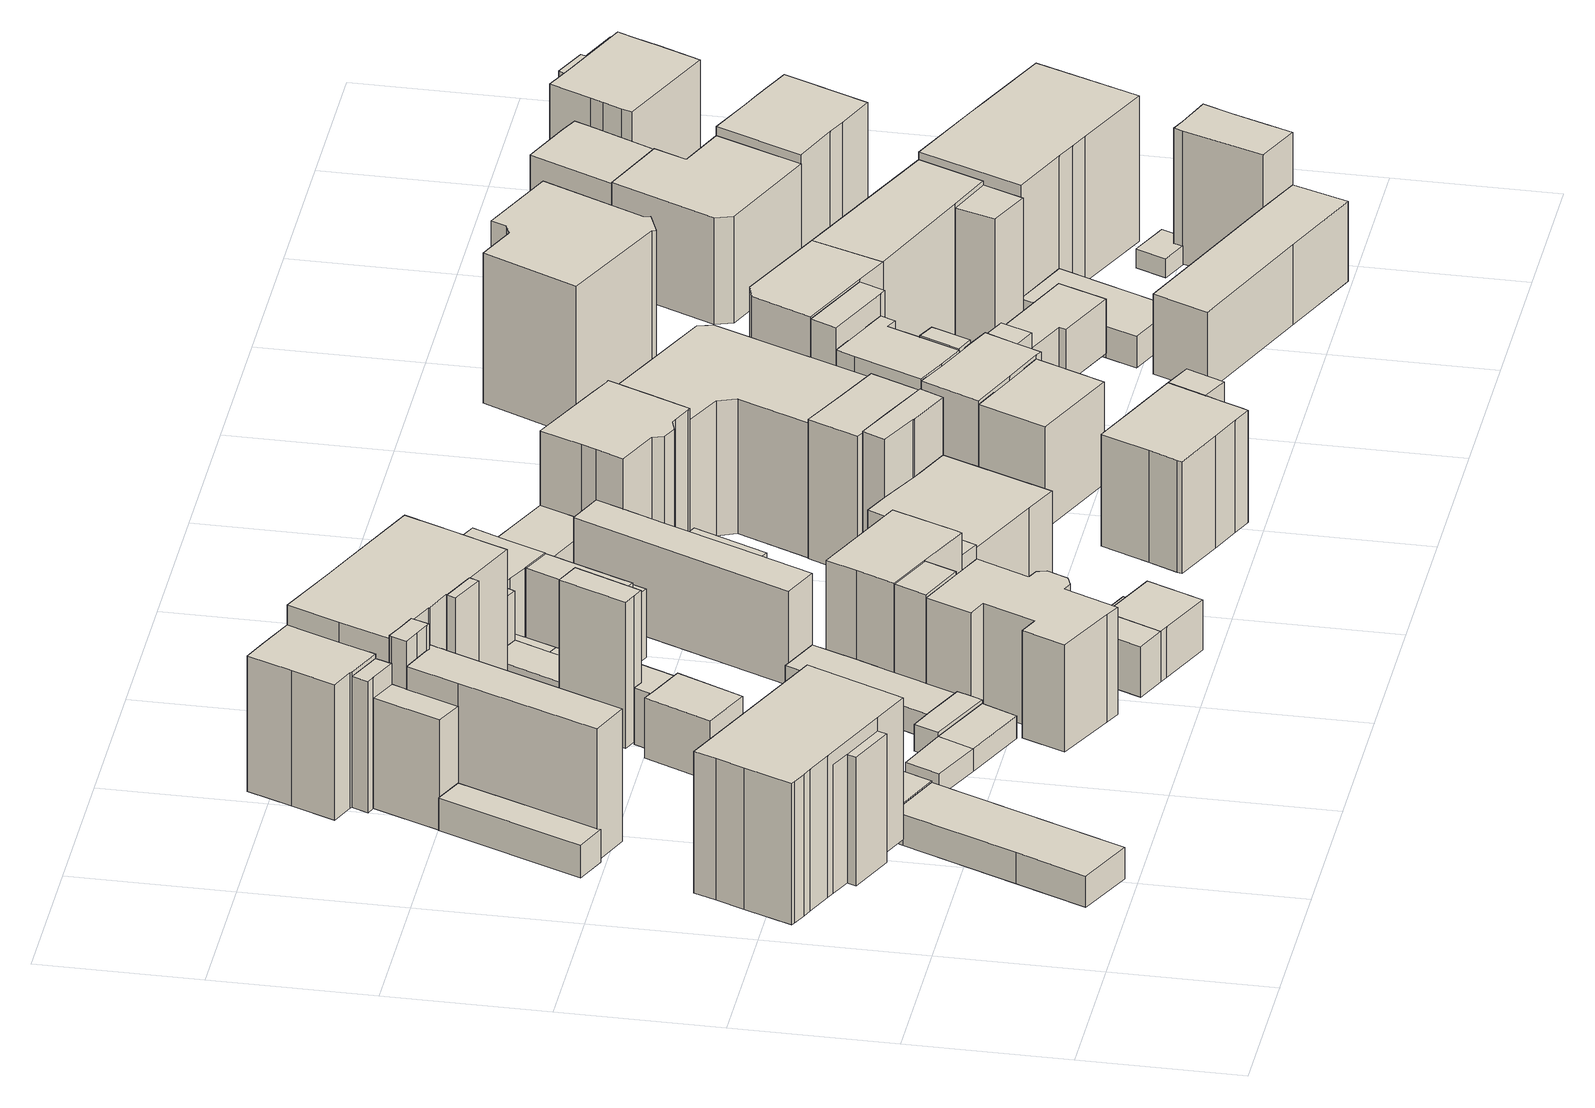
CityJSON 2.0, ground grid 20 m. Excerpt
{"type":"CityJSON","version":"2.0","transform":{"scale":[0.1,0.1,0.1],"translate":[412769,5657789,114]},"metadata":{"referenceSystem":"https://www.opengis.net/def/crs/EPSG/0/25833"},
"CityObjects":{
"building1":{"type":"Building","attributes":{"Dachtyp_tdc":"tdcPolyFlatRoof","Gemeindeschluessel":14612000,"Dachneigung":0,"QualitaetDacherkennung":81,"Geometrietyp2DReferenz":"3000","measuredHeight":4.17,"function":"31001_9998","roofType":"1000"},"geometry":[{"type":"Solid","lod":"1","boundaries":[[[[0,1,2,3,4,5]],[[6,7,8,9,10,11]],[[5,7,6,0]],[[4,8,7,5]],[[3,9,8,4]],[[2,10,9,3]],[[1,11,10,2]],[[0,6,11,1]]]]}]},
"building2":{"type":"Building","attributes":{"Gemeindeschluessel":14612000,"Geometrietyp2DReferenz":"3000","function":"31001_9998","roofType":"9999"},"children":["building2-1","building2-2"]},
"building2-1":{"type":"BuildingPart","attributes":{"Dachtyp_tdc":"tdcGableRoof","Dachneigung":29.96,"QualitaetDacherkennung":81,"Geometrietyp2DReferenz":"3000","measuredHeight":20.5,"roofType":"3100"},"parents":["building2"],"geometry":[{"type":"Solid","lod":"1","boundaries":[[[[12,13,14,15,16,17,18,19,20,21,22,23,24]],[[25,26,27,28,29,30,31,32,33,34,35,36,37]],[[23,26,25,24]],[[22,27,26,23]],[[21,28,27,22]],[[20,29,28,21]],[[19,30,29,20]],[[18,31,30,19]],[[17,32,31,18]],[[16,33,32,17]],[[15,34,33,16]],[[14,35,34,15]],[[13,36,35,14]],[[12,37,36,13]],[[24,25,37,12]]]]}]},
"building2-2":{"type":"BuildingPart","attributes":{"Dachtyp_tdc":"tdcPolyFlatRoof","Dachneigung":5.39,"QualitaetDacherkennung":55,"Geometrietyp2DReferenz":"3000","measuredHeight":17.4,"roofType":"2100"},"parents":["building2"],"geometry":[{"type":"Solid","lod":"1","boundaries":[[[[38,39,40,41,42]],[[25,43,44,45,26]],[[42,43,25,38]],[[41,44,43,42]],[[40,45,44,41]],[[39,26,45,40]],[[38,25,26,39]]]]}]},
"building3":{"type":"Building","attributes":{"Dachtyp_tdc":"tdcPolyFlatRoof","Gemeindeschluessel":14612000,"Dachneigung":3.63,"QualitaetDacherkennung":73,"Geometrietyp2DReferenz":"3000","measuredHeight":4.5,"function":"31001_9998","roofType":"2100"},"geometry":[{"type":"Solid","lod":"1","boundaries":[[[[46,47,48,49,50,51]],[[52,53,54,55,56,57]],[[51,53,52,46]],[[50,54,53,51]],[[49,55,54,50]],[[48,56,55,49]],[[47,57,56,48]],[[46,52,57,47]]]]}]},
"building4":{"type":"Building","attributes":{"Dachtyp_tdc":"tdcPolyFlatRoof","Gemeindeschluessel":14612000,"Dachneigung":26.96,"QualitaetDacherkennung":66,"Geometrietyp2DReferenz":"3000","measuredHeight":18.82,"function":"31001_9998","roofType":"2100"},"geometry":[{"type":"Solid","lod":"1","boundaries":[[[[58,59,60,61,62,63,64,65,66,67,68,69]],[[57,56,70,71,72,73,74,75,76,77,78,79]],[[69,56,57,58]],[[68,70,56,69]],[[67,71,70,68]],[[66,72,71,67]],[[65,73,72,66]],[[64,74,73,65]],[[63,75,74,64]],[[62,76,75,63]],[[61,77,76,62]],[[60,78,77,61]],[[59,79,78,60]],[[58,57,79,59]]]]}]},
"building5":{"type":"Building","attributes":{"Dachtyp_tdc":"tdcPolyFlatRoof","Gemeindeschluessel":14612000,"Dachneigung":2.92,"QualitaetDacherkennung":65,"Geometrietyp2DReferenz":"3000","measuredHeight":4.5,"function":"31001_9998","roofType":"2100"},"geometry":[{"type":"Solid","lod":"1","boundaries":[[[[80,81,82,83,84]],[[85,86,87,88,89]],[[84,86,85,80]],[[83,87,86,84]],[[82,88,87,83]],[[81,89,88,82]],[[80,85,89,81]]]]}]},
"building6":{"type":"Building","attributes":{"Dachtyp_tdc":"tdcPolyFlatRoof","Gemeindeschluessel":14612000,"Dachneigung":6.84,"QualitaetDacherkennung":71,"Geometrietyp2DReferenz":"3000","measuredHeight":3.27,"function":"31001_9998","roofType":"2100"},"geometry":[{"type":"Solid","lod":"1","boundaries":[[[[90,91,92,93]],[[94,95,96,97]],[[93,95,94,90]],[[92,96,95,93]],[[91,97,96,92]],[[90,94,97,91]]]]}]},
"building7":{"type":"Building","attributes":{"Gemeindeschluessel":14612000,"Geometrietyp2DReferenz":"3000","function":"31001_9998","roofType":"9999"},"children":["building7-1","building7-2","building7-3"]},
"building7-1":{"type":"BuildingPart","attributes":{"Dachtyp_tdc":"tdcPolyFlatRoof","Dachneigung":41.63,"QualitaetDacherkennung":51,"Geometrietyp2DReferenz":"3000","measuredHeight":19.35,"roofType":"2100"},"parents":["building7"],"geometry":[{"type":"Solid","lod":"1","boundaries":[[[[98,99,100,101,102]],[[103,104,105,106,107]],[[102,104,103,98]],[[101,105,104,102]],[[100,106,105,101]],[[99,107,106,100]],[[98,103,107,99]]]]}]},
"building7-2":{"type":"BuildingPart","attributes":{"Dachtyp_tdc":"tdcPolyFlatRoof","Dachneigung":28.23,"QualitaetDacherkennung":63,"Geometrietyp2DReferenz":"3000","measuredHeight":15.47,"roofType":"2100"},"parents":["building7"],"geometry":[{"type":"Solid","lod":"1","boundaries":[[[[108,109,110,111,112]],[[113,105,104,114,115]],[[112,105,113,108]],[[111,104,105,112]],[[110,114,104,111]],[[109,115,114,110]],[[108,113,115,109]]]]}]},
"building7-3":{"type":"BuildingPart","attributes":{"Dachtyp_tdc":"tdcGableRoof","Dachneigung":28.9,"QualitaetDacherkennung":60,"Geometrietyp2DReferenz":"3000","measuredHeight":19.44,"roofType":"3100"},"parents":["building7"],"geometry":[{"type":"Solid","lod":"1","boundaries":[[[[116,117,118,119,120,121,122,123,124]],[[125,126,127,128,129,130,131,103,107]],[[124,126,125,116]],[[123,127,126,124]],[[122,128,127,123]],[[121,129,128,122]],[[120,130,129,121]],[[119,131,130,120]],[[118,103,131,119]],[[117,107,103,118]],[[116,125,107,117]]]]}]},
"building8":{"type":"Building","attributes":{"Dachtyp_tdc":"tdcPolyFlatRoof","Gemeindeschluessel":14612000,"Dachneigung":6.75,"QualitaetDacherkennung":65,"Geometrietyp2DReferenz":"3000","measuredHeight":3.28,"function":"31001_9998","roofType":"2100"},"geometry":[{"type":"Solid","lod":"1","boundaries":[[[[91,132,133,92]],[[97,96,134,135]],[[92,96,97,91]],[[133,134,96,92]],[[132,135,134,133]],[[91,97,135,132]]]]}]},
"building9":{"type":"Building","attributes":{"Dachtyp_tdc":"tdcGableRoof","Gemeindeschluessel":14612000,"Dachneigung":68.53,"QualitaetDacherkennung":3,"Geometrietyp2DReferenz":"3000","measuredHeight":13.17,"function":"31001_9998","roofType":"3100"},"geometry":[{"type":"Solid","lod":"1","boundaries":[[[[136,137,138,139,140]],[[141,142,143,144,145]],[[140,142,141,136]],[[139,143,142,140]],[[138,144,143,139]],[[137,145,144,138]],[[136,141,145,137]]]]}]},
"building10":{"type":"Building","attributes":{"Dachtyp_tdc":"tdcPolyFlatRoof","Gemeindeschluessel":14612000,"Dachneigung":6.89,"QualitaetDacherkennung":68,"Geometrietyp2DReferenz":"3000","measuredHeight":3.67,"function":"31001_9998","roofType":"2100"},"geometry":[{"type":"Solid","lod":"1","boundaries":[[[[146,147,148,149,150,151]],[[96,152,153,154,155,134]],[[151,152,96,146]],[[150,153,152,151]],[[149,154,153,150]],[[148,155,154,149]],[[147,134,155,148]],[[146,96,134,147]]]]}]},
"building11":{"type":"Building","attributes":{"Dachtyp_tdc":"tdcFreeFormRoof","Gemeindeschluessel":14612000,"Dachneigung":36.76,"QualitaetDacherkennung":38,"Geometrietyp2DReferenz":"3000","measuredHeight":16.97,"function":"31001_9998","roofType":"5000"},"geometry":[{"type":"Solid","lod":"1","boundaries":[[[[156,157,158,159,160,161,162,163,164,165,166,167,168,169,170,171]],[[172,173,174,175,176,177,178,179,180,181,182,183,184,185,186,187]],[[171,173,172,156]],[[170,174,173,171]],[[169,175,174,170]],[[168,176,175,169]],[[167,177,176,168]],[[166,178,177,167]],[[165,179,178,166]],[[164,180,179,165]],[[163,181,180,164]],[[162,182,181,163]],[[161,183,182,162]],[[160,184,183,161]],[[159,185,184,160]],[[158,186,185,159]],[[157,187,186,158]],[[156,172,187,157]]]]}]},
"building12":{"type":"Building","attributes":{"Gemeindeschluessel":14612000,"Geometrietyp2DReferenz":"3000","function":"31001_9998","roofType":"9999"},"children":["building12-1","building12-2","building12-3"]},
"building12-1":{"type":"BuildingPart","attributes":{"Dachtyp_tdc":"tdcGableRoof","Dachneigung":30.83,"QualitaetDacherkennung":59,"Geometrietyp2DReferenz":"3000","measuredHeight":21.69,"roofType":"3100"},"parents":["building12"],"geometry":[{"type":"Solid","lod":"1","boundaries":[[[[188,189,190,191,192,193,194,195,196]],[[197,198,199,200,201,202,203,204,205]],[[196,198,197,188]],[[195,199,198,196]],[[194,200,199,195]],[[193,201,200,194]],[[192,202,201,193]],[[191,203,202,192]],[[190,204,203,191]],[[189,205,204,190]],[[188,197,205,189]]]]}]},
"building12-2":{"type":"BuildingPart","attributes":{"Dachtyp_tdc":"tdcPolyFlatRoof","Dachneigung":7.41,"QualitaetDacherkennung":40,"Geometrietyp2DReferenz":"3000","measuredHeight":20.61,"roofType":"2100"},"parents":["building12"],"geometry":[{"type":"Solid","lod":"1","boundaries":[[[[206,207,208,209,210]],[[211,212,213,214,215]],[[210,212,211,206]],[[209,213,212,210]],[[208,214,213,209]],[[207,215,214,208]],[[206,211,215,207]]]]}]},
"building12-3":{"type":"BuildingPart","attributes":{"Dachtyp_tdc":"tdcGableRoof","Dachneigung":33.13,"QualitaetDacherkennung":65,"Geometrietyp2DReferenz":"3000","measuredHeight":22.84,"roofType":"3100"},"parents":["building12"],"geometry":[{"type":"Solid","lod":"1","boundaries":[[[[208,216,217,218,219,220,221,222,223,224,225,226,227,228,210,209]],[[214,213,212,229,230,231,199,197,232,233,234,235,236,237,238,239]],[[209,213,214,208]],[[210,212,213,209]],[[228,229,212,210]],[[227,230,229,228]],[[226,231,230,227]],[[225,199,231,226]],[[224,197,199,225]],[[223,232,197,224]],[[222,233,232,223]],[[221,234,233,222]],[[220,235,234,221]],[[219,236,235,220]],[[218,237,236,219]],[[217,238,237,218]],[[216,239,238,217]],[[208,214,239,216]]]]}]},
"building13":{"type":"Building","attributes":{"Gemeindeschluessel":14612000,"Geometrietyp2DReferenz":"3000","function":"31001_9998","roofType":"9999"},"children":["building13-1","building13-2"]},
"building13-1":{"type":"BuildingPart","attributes":{"Dachtyp_tdc":"tdcPolyFlatRoof","Dachneigung":4.98,"QualitaetDacherkennung":68,"Geometrietyp2DReferenz":"3000","measuredHeight":5.87,"roofType":"2100"},"parents":["building13"],"geometry":[{"type":"Solid","lod":"1","boundaries":[[[[240,241,242,243]],[[244,245,246,247]],[[243,245,244,240]],[[242,246,245,243]],[[241,247,246,242]],[[240,244,247,241]]]]}]},
"building13-2":{"type":"BuildingPart","attributes":{"Dachtyp_tdc":"tdcGableRoof","Dachneigung":31.84,"QualitaetDacherkennung":2,"Geometrietyp2DReferenz":"3000","measuredHeight":10.8,"roofType":"3100"},"parents":["building13"],"geometry":[{"type":"Solid","lod":"1","boundaries":[[[[248,249,250,251,252,253,254,255,256]],[[257,258,259,260,247,246,261,145,144]],[[256,258,257,248]],[[255,259,258,256]],[[254,260,259,255]],[[253,247,260,254]],[[252,246,247,253]],[[251,261,246,252]],[[250,145,261,251]],[[249,144,145,250]],[[248,257,144,249]]]]}]},
"building14":{"type":"Building","attributes":{"Dachtyp_tdc":"tdcPolyFlatRoof","Gemeindeschluessel":14612000,"Dachneigung":11.8,"QualitaetDacherkennung":71,"Geometrietyp2DReferenz":"3000","measuredHeight":3.75,"function":"31001_9998","roofType":"2100"},"geometry":[{"type":"Solid","lod":"1","boundaries":[[[[262,263,264,265,266,267,268,269,270]],[[271,272,154,153,273,274,275,276,277]],[[270,272,271,262]],[[269,154,272,270]],[[268,153,154,269]],[[267,273,153,268]],[[266,274,273,267]],[[265,275,274,266]],[[264,276,275,265]],[[263,277,276,264]],[[262,271,277,263]]]]}]},
"building15":{"type":"Building","attributes":{"Gemeindeschluessel":14612000,"Geometrietyp2DReferenz":"3000","function":"31001_9998","roofType":"9999"},"children":["building15-1","building15-2","building15-3"]},
"building15-1":{"type":"BuildingPart","attributes":{"Dachtyp_tdc":"tdcFreeFormRoof","Dachneigung":65.69,"QualitaetDacherkennung":9,"Geometrietyp2DReferenz":"3000","measuredHeight":20.99,"roofType":"5000"},"parents":["building15"],"geometry":[{"type":"Solid","lod":"1","boundaries":[[[[278,279,280,281,282]],[[283,284,285,286,287]],[[282,284,283,278]],[[281,285,284,282]],[[280,286,285,281]],[[279,287,286,280]],[[278,283,287,279]]]]}]},
"building15-2":{"type":"BuildingPart","attributes":{"Dachtyp_tdc":"tdcPolyFlatRoof","Dachneigung":4.06,"QualitaetDacherkennung":76,"Geometrietyp2DReferenz":"3000","measuredHeight":5.96,"roofType":"2100"},"parents":["building15"],"geometry":[{"type":"Solid","lod":"1","boundaries":[[[[288,289,290,291,292,293,294,295]],[[296,297,298,299,284,283,300,301]],[[295,297,296,288]],[[294,298,297,295]],[[293,299,298,294]],[[292,284,299,293]],[[291,283,284,292]],[[290,300,283,291]],[[289,301,300,290]],[[288,296,301,289]]]]}]},
"building15-3":{"type":"BuildingPart","attributes":{"Dachtyp_tdc":"tdcPolyFlatRoof","Dachneigung":7.7,"QualitaetDacherkennung":57,"Geometrietyp2DReferenz":"3000","measuredHeight":5.66,"roofType":"2100"},"parents":["building15"],"geometry":[{"type":"Solid","lod":"1","boundaries":[[[[302,240,243,303,304,305]],[[297,296,306,307,308,298]],[[305,296,297,302]],[[304,306,296,305]],[[303,307,306,304]],[[243,308,307,303]],[[240,298,308,243]],[[302,297,298,240]]]]}]},
"building16":{"type":"Building","attributes":{"Gemeindeschluessel":14612000,"Geometrietyp2DReferenz":"3000","function":"31001_9998","roofType":"9999"},"children":["building16-1","building16-2"]},
"building16-1":{"type":"BuildingPart","attributes":{"Dachtyp_tdc":"tdcPolyFlatRoof","Dachneigung":7.31,"QualitaetDacherkennung":81,"Geometrietyp2DReferenz":"3000","measuredHeight":6.91,"roofType":"2100"},"parents":["building16"],"geometry":[{"type":"Solid","lod":"1","boundaries":[[[[309,310,311,312]],[[313,314,315,316]],[[312,314,313,309]],[[311,315,314,312]],[[310,316,315,311]],[[309,313,316,310]]]]}]},
"building16-2":{"type":"BuildingPart","attributes":{"Dachtyp_tdc":"tdcPolyFlatRoof","Dachneigung":5.12,"QualitaetDacherkennung":68,"Geometrietyp2DReferenz":"3000","measuredHeight":6.94,"roofType":"2100"},"parents":["building16"],"geometry":[{"type":"Solid","lod":"1","boundaries":[[[[310,309,317,318,319,320]],[[316,321,322,323,324,313]],[[320,321,316,310]],[[319,322,321,320]],[[318,323,322,319]],[[317,324,323,318]],[[309,313,324,317]],[[310,316,313,309]]]]}]},
"building17":{"type":"Building","attributes":{"Gemeindeschluessel":14612000,"Geometrietyp2DReferenz":"3000","function":"31001_9998","roofType":"9999"},"children":["building17-1","building17-2"]},
"building17-1":{"type":"BuildingPart","attributes":{"Dachtyp_tdc":"tdcGableRoof","Dachneigung":30.59,"QualitaetDacherkennung":74,"Geometrietyp2DReferenz":"3000","measuredHeight":16.2,"roofType":"3100"},"parents":["building17"],"geometry":[{"type":"Solid","lod":"1","boundaries":[[[[325,326,327,328,329,330,331]],[[332,333,334,335,336,337,338]],[[331,333,332,325]],[[330,334,333,331]],[[329,335,334,330]],[[328,336,335,329]],[[327,337,336,328]],[[326,338,337,327]],[[325,332,338,326]]]]}]},
"building17-2":{"type":"BuildingPart","attributes":{"Dachtyp_tdc":"tdcPolyFlatRoof","Dachneigung":26.41,"QualitaetDacherkennung":63,"Geometrietyp2DReferenz":"3000","measuredHeight":16.21,"roofType":"2100"},"parents":["building17"],"geometry":[{"type":"Solid","lod":"1","boundaries":[[[[339,340,341,342]],[[343,336,335,344]],[[342,336,343,339]],[[341,335,336,342]],[[340,344,335,341]],[[339,343,344,340]]]]}]},
"building18":{"type":"Building","attributes":{"Dachtyp_tdc":"tdcPolyFlatRoof","Gemeindeschluessel":14612000,"Dachneigung":0,"QualitaetDacherkennung":51,"Geometrietyp2DReferenz":"3000","measuredHeight":3.54,"function":"31001_9998","roofType":"1000"},"geometry":[{"type":"Solid","lod":"1","boundaries":[[[[345,346,347,348]],[[321,349,350,322]],[[348,349,321,345]],[[347,350,349,348]],[[346,322,350,347]],[[345,321,322,346]]]]}]},
"building19":{"type":"Building","attributes":{"Gemeindeschluessel":14612000,"Geometrietyp2DReferenz":"3000","function":"31001_9998","roofType":"9999"},"children":["building19-1","building19-2","building19-3"]},
"building19-1":{"type":"BuildingPart","attributes":{"Dachtyp_tdc":"tdcPolyFlatRoof","Dachneigung":45.76,"QualitaetDacherkennung":58,"Geometrietyp2DReferenz":"3000","measuredHeight":14.94,"roofType":"2100"},"parents":["building19"],"geometry":[{"type":"Solid","lod":"1","boundaries":[[[[351,352,353,354]],[[355,356,357,358]],[[354,356,355,351]],[[353,357,356,354]],[[352,358,357,353]],[[351,355,358,352]]]]}]},
"building19-2":{"type":"BuildingPart","attributes":{"Dachtyp_tdc":"tdcGableRoof","Dachneigung":42.84,"QualitaetDacherkennung":59,"Geometrietyp2DReferenz":"3000","measuredHeight":15.25,"roofType":"3100"},"parents":["building19"],"geometry":[{"type":"Solid","lod":"1","boundaries":[[[[359,360,361,362,363,364,365,366,367,368,369,370]],[[371,372,358,357,373,374,375,376,377,378,379,380]],[[370,372,371,359]],[[369,358,372,370]],[[368,357,358,369]],[[367,373,357,368]],[[366,374,373,367]],[[365,375,374,366]],[[364,376,375,365]],[[363,377,376,364]],[[362,378,377,363]],[[361,379,378,362]],[[360,380,379,361]],[[359,371,380,360]]]]}]},
"building19-3":{"type":"BuildingPart","attributes":{"Dachtyp_tdc":"tdcPolyFlatRoof","Dachneigung":50.51,"QualitaetDacherkennung":67,"Geometrietyp2DReferenz":"3000","measuredHeight":15.04,"roofType":"2100"},"parents":["building19"],"geometry":[{"type":"Solid","lod":"1","boundaries":[[[[381,382,383,384,385]],[[379,386,387,388,380]],[[385,386,379,381]],[[384,387,386,385]],[[383,388,387,384]],[[382,380,388,383]],[[381,379,380,382]]]]}]},
"building20":{"type":"Building","attributes":{"Gemeindeschluessel":14612000,"Geometrietyp2DReferenz":"3000","function":"31001_9998","roofType":"9999"},"children":["building20-1","building20-2","building20-3"]},
"building20-1":{"type":"BuildingPart","attributes":{"Dachtyp_tdc":"tdcPolyFlatRoof","Dachneigung":45.25,"QualitaetDacherkennung":72,"Geometrietyp2DReferenz":"3000","measuredHeight":11.58,"roofType":"2100"},"parents":["building20"],"geometry":[{"type":"Solid","lod":"1","boundaries":[[[[389,390,391,392]],[[393,394,395,396]],[[392,394,393,389]],[[391,395,394,392]],[[390,396,395,391]],[[389,393,396,390]]]]}]},
"building20-2":{"type":"BuildingPart","attributes":{"Dachtyp_tdc":"tdcPolyFlatRoof","Dachneigung":35.21,"QualitaetDacherkennung":74,"Geometrietyp2DReferenz":"3000","measuredHeight":14.07,"roofType":"2100"},"parents":["building20"],"geometry":[{"type":"Solid","lod":"1","boundaries":[[[[397,398,399,400,401,402,403]],[[404,405,406,407,408,409,410]],[[403,405,404,397]],[[402,406,405,403]],[[401,407,406,402]],[[400,408,407,401]],[[399,409,408,400]],[[398,410,409,399]],[[397,404,410,398]]]]}]},
"building20-3":{"type":"BuildingPart","attributes":{"Dachtyp_tdc":"tdcGableRoof","Dachneigung":47.28,"QualitaetDacherkennung":58,"Geometrietyp2DReferenz":"3000","measuredHeight":11.35,"roofType":"3100"},"parents":["building20"],"geometry":[{"type":"Solid","lod":"1","boundaries":[[[[411,412,413,414,415,416]],[[417,404,410,396,395,418]],[[416,404,417,411]],[[415,410,404,416]],[[414,396,410,415]],[[413,395,396,414]],[[412,418,395,413]],[[411,417,418,412]]]]}]},
"building21":{"type":"Building","attributes":{"Dachtyp_tdc":"tdcHipAndGableRoof","Gemeindeschluessel":14612000,"Dachneigung":10.1,"QualitaetDacherkennung":71,"Geometrietyp2DReferenz":"3000","measuredHeight":9.18,"function":"31001_9998","roofType":"5000"},"geometry":[{"type":"Solid","lod":"1","boundaries":[[[[419,420,421,422]],[[406,423,424,407]],[[422,423,406,419]],[[421,424,423,422]],[[420,407,424,421]],[[419,406,407,420]]]]}]},
"building22":{"type":"Building","attributes":{"Gemeindeschluessel":14612000,"Geometrietyp2DReferenz":"3000","function":"31001_9998","roofType":"9999"},"children":["building22-1","building22-2"]},
"building22-1":{"type":"BuildingPart","attributes":{"Dachtyp_tdc":"tdcGableRoof","Dachneigung":31.42,"QualitaetDacherkennung":49,"Geometrietyp2DReferenz":"3000","measuredHeight":13.04,"roofType":"3100"},"parents":["building22"],"geometry":[{"type":"Solid","lod":"1","boundaries":[[[[425,426,427,428,429,430,431]],[[432,433,434,435,436,437,438]],[[431,433,432,425]],[[430,434,433,431]],[[429,435,434,430]],[[428,436,435,429]],[[427,437,436,428]],[[426,438,437,427]],[[425,432,438,426]]]]}]},
"building22-2":{"type":"BuildingPart","attributes":{"Dachtyp_tdc":"tdcGableRoof","Dachneigung":10.17,"QualitaetDacherkennung":30,"Geometrietyp2DReferenz":"3000","measuredHeight":12.51,"roofType":"3100"},"parents":["building22"],"geometry":[{"type":"Solid","lod":"1","boundaries":[[[[439,440,441,442,443,444,445,446,447]],[[448,449,450,451,452,453,454,437,435]],[[447,449,448,439]],[[446,450,449,447]],[[445,451,450,446]],[[444,452,451,445]],[[443,453,452,444]],[[442,454,453,443]],[[441,437,454,442]],[[440,435,437,441]],[[439,448,435,440]]]]}]},
"building23":{"type":"Building","attributes":{"Dachtyp_tdc":"tdcGableRoof","Gemeindeschluessel":14612000,"Dachneigung":30.26,"QualitaetDacherkennung":67,"Geometrietyp2DReferenz":"3000","measuredHeight":20.89,"function":"31001_9998","roofType":"3100"},"geometry":[{"type":"Solid","lod":"1","boundaries":[[[[455,456,457,458,459,460,461,462,463,464,465,466,467,468,469,470]],[[471,472,473,474,475,476,477,478,479,480,481,482,483,484,485,486]],[[470,472,471,455]],[[469,473,472,470]],[[468,474,473,469]],[[467,475,474,468]],[[466,476,475,467]],[[465,477,476,466]],[[464,478,477,465]],[[463,479,478,464]],[[462,480,479,463]],[[461,481,480,462]],[[460,482,481,461]],[[459,483,482,460]],[[458,484,483,459]],[[457,485,484,458]],[[456,486,485,457]],[[455,471,486,456]]]]}]},
"building24":{"type":"Building","attributes":{"Gemeindeschluessel":14612000,"Geometrietyp2DReferenz":"3000","function":"31001_9998","roofType":"9999"},"children":["building24-1","building24-2"]},
"building24-1":{"type":"BuildingPart","attributes":{"Dachtyp_tdc":"tdcGableRoof","Dachneigung":33.56,"QualitaetDacherkennung":63,"Geometrietyp2DReferenz":"3000","measuredHeight":20.45,"roofType":"3100"},"parents":["building24"],"geometry":[{"type":"Solid","lod":"1","boundaries":[[[[487,488,489,490,491,492,493]],[[494,495,496,497,498,499,500]],[[493,494,500,487]],[[492,495,494,493]],[[491,496,495,492]],[[490,497,496,491]],[[489,498,497,490]],[[488,499,498,489]],[[487,500,499,488]]]]}]},
"building24-2":{"type":"BuildingPart","attributes":{"Dachtyp_tdc":"tdcGableRoof","Dachneigung":34.09,"QualitaetDacherkennung":65,"Geometrietyp2DReferenz":"3000","measuredHeight":20.48,"roofType":"3100"},"parents":["building24"],"geometry":[{"type":"Solid","lod":"1","boundaries":[[[[501,502,503,504,505,506,507]],[[508,500,509,510,511,512,495]],[[507,500,508,501]],[[506,509,500,507]],[[505,510,509,506]],[[504,511,510,505]],[[503,512,511,504]],[[502,495,512,503]],[[501,508,495,502]]]]}]},
"building25":{"type":"Building","attributes":{"Gemeindeschluessel":14612000,"Geometrietyp2DReferenz":"3000","function":"31001_9998","roofType":"9999"},"children":["building25-1","building25-2"]},
"building25-1":{"type":"BuildingPart","attributes":{"Dachtyp_tdc":"tdcGableRoof","Dachneigung":11.46,"QualitaetDacherkennung":52,"Geometrietyp2DReferenz":"3000","measuredHeight":15.12,"roofType":"3100"},"parents":["building25"],"geometry":[{"type":"Solid","lod":"1","boundaries":[[[[513,514,515,516]],[[517,518,519,520]],[[516,518,517,513]],[[515,519,518,516]],[[514,520,519,515]],[[513,517,520,514]]]]}]},
"building25-2":{"type":"BuildingPart","attributes":{"Dachtyp_tdc":"tdcGableRoof","Dachneigung":10.08,"QualitaetDacherkennung":60,"Geometrietyp2DReferenz":"3000","measuredHeight":15.34,"roofType":"3100"},"parents":["building25"],"geometry":[{"type":"Solid","lod":"1","boundaries":[[[[521,514,513,522,523,524,525,526,527,528,529,530]],[[531,532,533,534,535,536,537,538,539,540,517,520]],[[530,532,531,521]],[[529,533,532,530]],[[528,534,533,529]],[[527,535,534,528]],[[526,536,535,527]],[[525,537,536,526]],[[524,538,537,525]],[[523,539,538,524]],[[522,540,539,523]],[[513,517,540,522]],[[514,520,517,513]],[[521,531,520,514]]]]}]},
"building26":{"type":"Building","attributes":{"Dachtyp_tdc":"tdcFreeFormRoof","Gemeindeschluessel":14612000,"Dachneigung":14.24,"QualitaetDacherkennung":27,"Geometrietyp2DReferenz":"3000","measuredHeight":20.04,"function":"31001_9998","roofType":"5000"},"geometry":[{"type":"Solid","lod":"1","boundaries":[[[[541,542,543,544,545,546,547,548,549,550]],[[551,552,553,554,555,556,557,558,559,560]],[[550,552,551,541]],[[549,553,552,550]],[[548,554,553,549]],[[547,555,554,548]],[[546,556,555,547]],[[545,557,556,546]],[[544,558,557,545]],[[543,559,558,544]],[[542,560,559,543]],[[541,551,560,542]]]]}]},
"building27":{"type":"Building","attributes":{"Dachtyp_tdc":"tdcGableRoof","Gemeindeschluessel":14612000,"Dachneigung":38.28,"QualitaetDacherkennung":65,"Geometrietyp2DReferenz":"3000","measuredHeight":15.81,"function":"31001_9998","roofType":"3100"},"geometry":[{"type":"Solid","lod":"1","boundaries":[[[[561,562,563,564]],[[565,566,567,568]],[[564,566,565,561]],[[563,567,566,564]],[[562,568,567,563]],[[561,565,568,562]]]]}]},
"building28":{"type":"Building","attributes":{"Gemeindeschluessel":14612000,"Geometrietyp2DReferenz":"3000","function":"31001_9998","roofType":"9999"},"children":["building28-1","building28-2"]},
"building28-1":{"type":"BuildingPart","attributes":{"Dachtyp_tdc":"tdcPolyFlatRoof","Dachneigung":20.95,"QualitaetDacherkennung":60,"Geometrietyp2DReferenz":"3000","measuredHeight":14.28,"roofType":"2100"},"parents":["building28"],"geometry":[{"type":"Solid","lod":"1","boundaries":[[[[569,570,571,572]],[[573,574,575,576]],[[572,574,573,569]],[[571,575,574,572]],[[570,576,575,571]],[[569,573,576,570]]]]}]},
"building28-2":{"type":"BuildingPart","attributes":{"Dachtyp_tdc":"tdcGableRoof","Dachneigung":21.04,"QualitaetDacherkennung":75,"Geometrietyp2DReferenz":"3000","measuredHeight":15.08,"roofType":"3100"},"parents":["building28"],"geometry":[{"type":"Solid","lod":"1","boundaries":[[[[577,578,579,580,581,582,583,584,585]],[[573,586,587,588,589,590,591,592,574]],[[585,586,573,577]],[[584,587,586,585]],[[583,588,587,584]],[[582,589,588,583]],[[581,590,589,582]],[[580,591,590,581]],[[579,592,591,580]],[[578,574,592,579]],[[577,573,574,578]]]]}]},
"building29":{"type":"Building","attributes":{"Gemeindeschluessel":14612000,"Geometrietyp2DReferenz":"3000","function":"31001_9998","roofType":"9999"},"children":["building29-1","building29-2","building29-3","building29-4"]},
"building29-1":{"type":"BuildingPart","attributes":{"Dachtyp_tdc":"tdcGableRoof","Dachneigung":18.82,"QualitaetDacherkennung":58,"Geometrietyp2DReferenz":"3000","measuredHeight":14.91,"roofType":"3100"},"parents":["building29"],"geometry":[{"type":"Solid","lod":"1","boundaries":[[[[593,594,595,596,597,598,599,600,601,602]],[[603,604,605,606,607,608,609,610,611,612]],[[602,604,603,593]],[[601,605,604,602]],[[600,606,605,601]],[[599,607,606,600]],[[598,608,607,599]],[[597,609,608,598]],[[596,610,609,597]],[[595,611,610,596]],[[594,612,611,595]],[[593,603,612,594]]]]}]},
"building29-2":{"type":"BuildingPart","attributes":{"Dachtyp_tdc":"tdcPolyFlatRoof","Dachneigung":16.32,"QualitaetDacherkennung":63,"Geometrietyp2DReferenz":"3000","measuredHeight":15.12,"roofType":"2100"},"parents":["building29"],"geometry":[{"type":"Solid","lod":"1","boundaries":[[[[613,614,615,616]],[[605,604,617,618]],[[616,604,605,613]],[[615,617,604,616]],[[614,618,617,615]],[[613,605,618,614]]]]}]},
"building29-3":{"type":"BuildingPart","attributes":{"Dachtyp_tdc":"tdcHipAndGableRoof","Dachneigung":20.8,"QualitaetDacherkennung":40,"Geometrietyp2DReferenz":"3000","measuredHeight":17.53,"roofType":"5000"},"parents":["building29"],"geometry":[{"type":"Solid","lod":"1","boundaries":[[[[619,620,621,622,623]],[[624,625,611,609,626]],[[623,625,624,619]],[[622,611,625,623]],[[621,609,611,622]],[[620,626,609,621]],[[619,624,626,620]]]]}]},
"building29-4":{"type":"BuildingPart","attributes":{"Dachtyp_tdc":"tdcFreeFormRoof","Dachneigung":18.34,"QualitaetDacherkennung":67,"Geometrietyp2DReferenz":"3000","measuredHeight":18.31,"roofType":"5000"},"parents":["building29"],"geometry":[{"type":"Solid","lod":"1","boundaries":[[[[627,628,629,630,631,632]],[[633,634,635,636,624,626]],[[632,634,633,627]],[[631,635,634,632]],[[630,636,635,631]],[[629,624,636,630]],[[628,626,624,629]],[[627,633,626,628]]]]}]},
"building30":{"type":"Building","attributes":{"Dachtyp_tdc":"tdcPolyFlatRoof","Gemeindeschluessel":14612000,"Dachneigung":25.05,"QualitaetDacherkennung":79,"Geometrietyp2DReferenz":"3000","measuredHeight":8.66,"function":"31001_9998","roofType":"2100"},"geometry":[{"type":"Solid","lod":"1","boundaries":[[[[637,638,639,640,641,642,643,644]],[[645,575,592,646,647,648,649,650]],[[644,575,645,637]],[[643,592,575,644]],[[642,646,592,643]],[[641,647,646,642]],[[640,648,647,641]],[[639,649,648,640]],[[638,650,649,639]],[[637,645,650,638]]]]}]},
"building31":{"type":"Building","attributes":{"Dachtyp_tdc":"tdcFreeFormRoof","Gemeindeschluessel":14612000,"Dachneigung":15.67,"QualitaetDacherkennung":28,"Geometrietyp2DReferenz":"3000","measuredHeight":21.33,"function":"31001_9998","roofType":"5000"},"geometry":[{"type":"Solid","lod":"1","boundaries":[[[[651,652,653,654,655,656,657,658,659,660]],[[661,662,663,664,665,666,667,668,669,670]],[[660,662,661,651]],[[659,663,662,660]],[[658,664,663,659]],[[657,665,664,658]],[[656,666,665,657]],[[655,667,666,656]],[[654,668,667,655]],[[653,669,668,654]],[[652,670,669,653]],[[651,661,670,652]]]]}]},
"building32":{"type":"Building","attributes":{"Gemeindeschluessel":14612000,"Geometrietyp2DReferenz":"3000","function":"31001_9998","roofType":"9999"},"children":["building32-1","building32-2"]},
"building32-1":{"type":"BuildingPart","attributes":{"Dachtyp_tdc":"tdcGableRoof","Dachneigung":21.04,"QualitaetDacherkennung":79,"Geometrietyp2DReferenz":"3000","measuredHeight":18.82,"roofType":"3100"},"parents":["building32"],"geometry":[{"type":"Solid","lod":"1","boundaries":[[[[671,631,630,672,673]],[[674,675,676,677,678]],[[673,675,674,671]],[[672,676,675,673]],[[630,677,676,672]],[[631,678,677,630]],[[671,674,678,631]]]]}]},
"building32-2":{"type":"BuildingPart","attributes":{"Dachtyp_tdc":"tdcHipAndGableRoof","Dachneigung":22.62,"QualitaetDacherkennung":38,"Geometrietyp2DReferenz":"3000","measuredHeight":18.14,"roofType":"5000"},"parents":["building32"],"geometry":[{"type":"Solid","lod":"1","boundaries":[[[[679,680,681,682]],[[683,684,676,675]],[[682,684,683,679]],[[681,676,684,682]],[[680,675,676,681]],[[679,683,675,680]]]]}]},
"building33":{"type":"Building","attributes":{"Dachtyp_tdc":"tdcPolyFlatRoof","Gemeindeschluessel":14612000,"Dachneigung":2.81,"QualitaetDacherkennung":85,"Geometrietyp2DReferenz":"3000","measuredHeight":10.7,"function":"31001_9998","roofType":"2100"},"geometry":[{"type":"Solid","lod":"1","boundaries":[[[[685,686,687,688,689,690]],[[691,692,693,694,695,696]],[[690,692,691,685]],[[689,693,692,690]],[[688,694,693,689]],[[687,695,694,688]],[[686,696,695,687]],[[685,691,696,686]]]]}]},
"building34":{"type":"Building","attributes":{"Dachtyp_tdc":"tdcPolyFlatRoof","Gemeindeschluessel":14612000,"Dachneigung":0,"QualitaetDacherkennung":76,"Geometrietyp2DReferenz":"3000","measuredHeight":4.1,"function":"31001_9998","roofType":"1000"},"geometry":[{"type":"Solid","lod":"1","boundaries":[[[[697,698,699,700,701,702,703]],[[704,705,706,683,707,708,709]],[[703,705,704,697]],[[702,706,705,703]],[[701,683,706,702]],[[700,707,683,701]],[[699,708,707,700]],[[698,709,708,699]],[[697,704,709,698]]]]}]},
"building35":{"type":"Building","attributes":{"Dachtyp_tdc":"tdcFreeFormRoof","Gemeindeschluessel":14612000,"Dachneigung":56.77,"QualitaetDacherkennung":5,"Geometrietyp2DReferenz":"3000","measuredHeight":19.9,"function":"31001_9998","roofType":"5000"},"geometry":[{"type":"Solid","lod":"1","boundaries":[[[[710,711,712,713,714,715,716,717,718]],[[719,720,721,722,723,724,725,726,727]],[[718,720,719,710]],[[717,721,720,718]],[[716,722,721,717]],[[715,723,722,716]],[[714,724,723,715]],[[713,725,724,714]],[[712,726,725,713]],[[711,727,726,712]],[[710,719,727,711]]]]}]},
"building36":{"type":"Building","attributes":{"Dachtyp_tdc":"tdcFreeFormRoof","Gemeindeschluessel":14612000,"Dachneigung":13.61,"QualitaetDacherkennung":33,"Geometrietyp2DReferenz":"3000","measuredHeight":2.74,"function":"31001_9998","roofType":"5000"},"geometry":[{"type":"Solid","lod":"1","boundaries":[[[[728,729,730,731,732,733]],[[734,735,736,737,738,739]],[[733,735,734,728]],[[732,736,735,733]],[[731,737,736,732]],[[730,738,737,731]],[[729,739,738,730]],[[728,734,739,729]]]]}]},
"building37":{"type":"Building","attributes":{"Dachtyp_tdc":"tdcFreeFormRoof","Gemeindeschluessel":14612000,"Dachneigung":30.71,"QualitaetDacherkennung":84,"Geometrietyp2DReferenz":"3000","measuredHeight":21.2,"function":"31001_9998","roofType":"5000"},"geometry":[{"type":"Solid","lod":"1","boundaries":[[[[740,741,742,743,744,745,746,747,748]],[[749,750,751,752,753,754,755,756,757]],[[748,750,749,740]],[[747,751,750,748]],[[746,752,751,747]],[[745,753,752,746]],[[744,754,753,745]],[[743,755,754,744]],[[742,756,755,743]],[[741,757,756,742]],[[740,749,757,741]]]]}]},
"building38":{"type":"Building","attributes":{"Dachtyp_tdc":"tdcFreeFormRoof","Gemeindeschluessel":14612000,"Dachneigung":27.28,"QualitaetDacherkennung":55,"Geometrietyp2DReferenz":"3000","measuredHeight":15.51,"function":"31001_9998","roofType":"5000"},"geometry":[{"type":"Solid","lod":"1","boundaries":[[[[758,759,760,761,762,763,764]],[[765,766,767,768,769,770,771]],[[764,766,765,758]],[[763,767,766,764]],[[762,768,767,763]],[[761,769,768,762]],[[760,770,769,761]],[[759,771,770,760]],[[758,765,771,759]]]]}]},
"building39":{"type":"Building","attributes":{"Dachtyp_tdc":"tdcGableRoof","Gemeindeschluessel":14612000,"Dachneigung":10.51,"QualitaetDacherkennung":36,"Geometrietyp2DReferenz":"3000","measuredHeight":13.67,"function":"31001_9998","roofType":"3100"},"geometry":[{"type":"Solid","lod":"1","boundaries":[[[[772,773,774,775,776,777,778]],[[779,780,781,782,783,784,785]],[[778,780,779,772]],[[777,781,780,778]],[[776,782,781,777]],[[775,783,782,776]],[[774,784,783,775]],[[773,785,784,774]],[[772,779,785,773]]]]}]},
"building40":{"type":"Building","attributes":{"Dachtyp_tdc":"tdcFreeFormRoof","Gemeindeschluessel":14612000,"Dachneigung":37.62,"QualitaetDacherkennung":85,"Geometrietyp2DReferenz":"3000","measuredHeight":17.72,"function":"31001_9998","roofType":"5000"},"geometry":[{"type":"Solid","lod":"1","boundaries":[[[[786,787,788,789,790,791,792,793]],[[794,795,796,797,798,799,800,801]],[[793,795,794,786]],[[792,796,795,793]],[[791,797,796,792]],[[790,798,797,791]],[[789,799,798,790]],[[788,800,799,789]],[[787,801,800,788]],[[786,794,801,787]]]]}]},
"building41":{"type":"Building","attributes":{"Dachtyp_tdc":"tdcPolyFlatRoof","Gemeindeschluessel":14612000,"Dachneigung":0,"QualitaetDacherkennung":39,"Geometrietyp2DReferenz":"3000","measuredHeight":2.46,"function":"31001_9998","roofType":"1000"},"geometry":[{"type":"Solid","lod":"1","boundaries":[[[[802,803,804,805]],[[806,807,808,809]],[[805,807,806,802]],[[804,808,807,805]],[[803,809,808,804]],[[802,806,809,803]]]]}]},
"building42":{"type":"Building","attributes":{"Gemeindeschluessel":14612000,"Geometrietyp2DReferenz":"3000","function":"31001_9998","roofType":"9999"},"children":["building42-1","building42-2"]},
"building42-1":{"type":"BuildingPart","attributes":{"Dachtyp_tdc":"tdcGableRoof","Dachneigung":10.34,"QualitaetDacherkennung":66,"Geometrietyp2DReferenz":"3000","measuredHeight":13.44,"roofType":"3100"},"parents":["building42"],"geometry":[{"type":"Solid","lod":"1","boundaries":[[[[810,811,812,813,814,815,816,817,818,819]],[[820,821,822,823,824,825,826,827,828,829]],[[819,821,820,810]],[[818,822,821,819]],[[817,823,822,818]],[[816,824,823,817]],[[815,825,824,816]],[[814,826,825,815]],[[813,827,826,814]],[[812,828,827,813]],[[811,829,828,812]],[[810,820,829,811]]]]}]},
"building42-2":{"type":"BuildingPart","attributes":{"Dachtyp_tdc":"tdcFreeFormRoof","Dachneigung":17.15,"QualitaetDacherkennung":19,"Geometrietyp2DReferenz":"3000","measuredHeight":12.52,"roofType":"5000"},"parents":["building42"],"geometry":[{"type":"Solid","lod":"1","boundaries":[[[[830,831,832,833,834,835,836,835,837]],[[838,839,820,821,820,829,840,841,842]],[[837,839,838,830]],[[835,820,839,837]],[[834,829,820,835]],[[833,840,829,834]],[[832,841,840,833]],[[831,842,841,832]],[[830,838,842,831]]]]}]}
},
"vertices":[
[191,13,56],[295,254,56],[224,284,56],[219,273,56],[158,132,56],[120,45,56],[191,13,15],[120,45,15],[158,132,15],[219,273,15],[224,284,15],[295,254,15],
[219,273,209],[224,284,209],[245,331,209],[272,393,209],[59,485,209],[48,457,209],[33,422,209],[9,363,209],[14,361,209],[31,353,209],[43,348,209],[76,334,209],[170,294,209],[170,294,23],[76,334,23],[43,348,23],[31,353,23],[14,361,23],[9,363,23],[33,422,23],[48,457,23],[59,485,23],[272,393,23],[245,331,23],[224,284,23],[219,273,23],
[170,294,192],[76,334,192],[112,318,192],[107,307,192],[165,282,192],[165,282,23],[107,307,23],[112,318,23],
[108,601,66],[109,605,66],[181,778,66],[147,793,66],[145,794,66],[69,617,66],[108,601,23],[69,617,23],[145,794,23],[147,793,23],[181,778,23],[109,605,23],
[109,605,197],[158,585,197],[250,802,197],[254,810,197],[256,816,197],[258,820,197],[260,824,197],[252,828,197],[250,824,197],[247,826,197],[208,842,197],[181,778,197],[208,842,23],[247,826,23],[250,824,23],[252,828,23],[260,824,23],[258,820,23],[256,816,23],[254,810,23],[250,802,23],[158,585,23],
[224,284,58],[295,254,58],[369,425,58],[299,455,58],[272,393,58],[224,284,14],[272,393,14],[299,455,14],[369,425,14],[295,254,14],
[337,253,43],[399,225,43],[419,269,43],[355,295,43],[337,253,13],[355,295,13],[419,269,13],[399,225,13],
[224,881,194],[180,900,194],[171,880,194],[182,876,194],[216,861,194],[224,881,22],[216,861,22],[182,876,22],[171,880,22],[180,900,22],
[147,793,167],[181,778,167],[208,842,167],[216,861,167],[182,876,167],[147,793,22],[208,842,22],[181,778,22],
[177,902,200],[180,900,200],[224,881,200],[247,936,200],[270,991,200],[223,1011,200],[194,1023,200],[171,968,200],[148,914,200],[177,902,22],[148,914,22],[171,968,22],[194,1023,22],[223,1011,22],[270,991,22],[247,936,22],
[480,190,43],[500,233,43],[500,233,13],[480,190,13],
[382,487,94],[420,569,94],[376,588,94],[359,596,94],[322,514,94],[382,487,15],[322,514,15],[359,596,15],[376,588,15],[420,569,15],
[419,269,48],[500,233,48],[506,247,48],[513,264,48],[461,287,48],[432,299,48],[432,299,13],[461,287,13],[513,264,13],[506,247,13],
[506,247,157],[529,237,157],[501,173,157],[478,183,157],[455,130,157],[530,95,157],[548,86,157],[578,153,157],[589,148,157],[602,153,157],[614,179,157],[610,191,157],[597,197,157],[626,262,157],[587,279,157],[530,303,157],[506,247,16],[530,303,16],[587,279,16],[626,262,16],[597,197,16],[610,191,16],[614,179,16],[602,153,16],[589,148,16],[578,153,16],[548,86,16],[530,95,16],[455,130,16],[478,183,16],[501,173,16],[529,237,16],
[217,864,230],[216,861,230],[208,842,230],[228,834,230],[247,826,230],[250,824,230],[252,828,230],[259,846,230],[237,855,230],[217,864,21],[237,855,21],[259,846,21],[252,828,21],[250,824,21],[247,826,21],[228,834,21],[208,842,21],[216,861,21],
[320,806,226],[362,787,226],[366,798,226],[366,799,226],[324,817,226],[320,806,21],[324,817,21],[366,799,21],[366,798,21],[362,787,21],
[436,768,226],[445,789,226],[463,830,226],[491,896,226],[379,944,226],[348,957,226],[270,991,226],[242,926,226],[217,864,226],[259,846,226],[292,832,226],[294,831,226],[325,818,226],[325,818,21],[294,831,21],[292,832,21],[242,926,21],[270,991,21],[348,957,21],[379,944,21],[491,896,21],[463,830,21],[445,789,21],[436,768,21],
[472,728,73],[453,682,73],[467,676,73],[487,721,73],[472,728,15],[487,721,15],[467,676,15],[453,682,15],
[379,595,89],[376,588,89],[420,569,89],[423,576,89],[467,676,89],[453,682,89],[437,690,89],[400,607,89],[387,613,89],[379,595,15],[387,613,15],[400,607,15],[437,690,15],[423,576,15],
[568,390,45],[584,428,45],[591,445,45],[547,464,45],[540,467,45],[516,412,45],[461,287,45],[513,264,45],[530,303,45],[568,390,13],[530,303,13],[516,412,13],[540,467,13],[547,464,13],[591,445,13],[584,428,13],
[407,703,210],[371,620,210],[387,613,210],[400,607,210],[437,690,210],[407,703,18],[437,690,18],[400,607,18],[387,613,18],[371,620,18],
[489,769,76],[445,789,76],[436,768,76],[407,703,76],[437,690,76],[453,682,76],[472,728,76],[490,769,76],[489,769,18],[490,769,18],[472,728,18],[453,682,18],[436,768,18],[445,789,18],
[490,769,73],[511,778,73],[496,784,73],[489,769,73],[496,784,18],[511,778,18],[487,721,18],
[629,51,82],[653,105,82],[615,122,82],[591,67,82],[629,51,16],[591,67,16],[615,122,16],[653,105,16],
[640,46,82],[707,17,82],[737,86,82],[660,120,82],[660,120,16],[737,86,16],[707,17,16],[640,46,16],
[708,374,162],[584,428,162],[568,390,162],[547,343,162],[604,318,162],[672,288,162],[675,294,162],[708,374,15],[675,294,15],[672,288,15],[604,318,15],[547,343,15],[568,390,15],[584,428,15],
[530,303,161],[587,279,161],[604,318,161],[547,343,161],[530,303,15],[587,279,15],
[660,120,51],[737,86,51],[750,116,51],[673,150,51],[673,150,16],[750,116,16],
[489,769,141],[496,784,141],[451,804,141],[445,789,141],[489,769,16],[445,789,16],[451,804,16],[496,784,16],
[535,766,144],[538,765,144],[574,749,144],[593,794,144],[614,840,144],[574,858,144],[550,869,144],[491,896,144],[471,849,144],[451,804,144],[496,784,144],[511,778,144],[535,766,16],[511,778,16],[471,849,16],[491,896,16],[550,869,16],[574,858,16],[614,840,16],[593,794,16],[574,749,16],[538,765,16],
[574,749,143],[538,765,143],[490,657,143],[527,640,143],[533,655,143],[533,655,16],[527,640,16],[490,657,16],
[580,634,105],[630,749,105],[583,770,105],[533,655,105],[580,634,15],[533,655,15],[583,770,15],[630,749,15],
[709,715,139],[666,733,139],[547,464,139],[591,445,139],[633,540,139],[672,631,139],[694,681,139],[709,715,15],[694,681,15],[672,631,15],[633,540,15],[591,445,15],[547,464,15],[666,733,15],
[739,785,107],[614,840,107],[583,770,107],[630,749,107],[666,733,107],[709,715,107],[739,785,15],[614,840,15],
[672,631,102],[633,540,102],[689,515,102],[729,606,102],[729,606,15],[689,515,15],
[695,344,125],[675,294,125],[710,278,125],[732,327,125],[757,383,125],[719,400,125],[708,374,125],[695,344,13],[708,374,13],[719,400,13],[757,383,13],[732,327,13],[710,278,13],[675,294,13],
[771,414,121],[757,383,121],[710,278,121],[808,235,121],[850,216,121],[907,352,121],[867,369,121],[854,375,121],[803,400,121],[771,414,13],[803,400,13],[854,375,13],[867,369,13],[907,352,13],[850,216,13],[808,235,13],
[790,639,205],[814,628,205],[818,627,205],[841,679,205],[863,729,205],[861,730,205],[860,730,205],[834,742,205],[739,785,205],[717,733,205],[709,715,205],[694,681,205],[747,658,205],[751,644,205],[769,636,205],[784,641,205],[790,639,16],[784,641,16],[769,636,16],[751,644,16],[747,658,16],[694,681,16],[709,715,16],[717,733,16],[739,785,16],[834,742,16],[860,730,16],[861,730,16],[863,729,16],[841,679,16],[818,627,16],[814,628,16],
[816,428,197],[803,400,197],[852,376,197],[854,375,197],[907,352,197],[921,381,197],[865,406,197],[865,406,12],[921,381,12],[907,352,12],[854,375,12],[852,376,12],[803,400,12],[816,428,12],
[866,406,195],[921,381,195],[948,442,195],[893,467,195],[835,494,195],[807,432,195],[816,428,195],[866,406,12],[807,432,12],[835,494,12],[893,467,12],[948,442,12],
[1045,118,161],[1024,71,161],[1058,56,161],[1079,103,161],[1045,118,14],[1079,103,14],[1058,56,14],[1024,71,14],
[1017,56,161],[981,145,161],[918,172,161],[892,112,161],[876,77,161],[874,71,161],[937,44,161],[975,28,161],[1000,18,161],[1003,24,161],[1017,56,14],[1003,24,14],[1000,18,14],[975,28,14],[937,44,14],[874,71,14],[876,77,14],[892,112,14],[918,172,14],[981,145,14],
[835,494,190],[948,442,190],[979,515,190],[986,532,190],[1031,638,190],[1026,657,190],[863,729,190],[818,627,190],[865,605,190],[874,582,190],[835,494,13],[874,582,13],[865,605,13],[818,627,13],[863,729,13],[1026,657,13],[1031,638,13],[986,532,13],[979,515,13],[948,442,13],
[949,242,145],[1060,194,145],[1097,279,145],[985,325,145],[949,242,11],[985,325,11],[1097,279,11],[1060,194,11],
[1119,307,147],[1150,294,147],[1166,332,147],[1136,345,147],[1119,307,12],[1136,345,12],[1166,332,12],[1150,294,12],
[1119,307,150],[1136,345,150],[1109,357,150],[1076,371,150],[1017,397,150],[985,325,150],[1045,300,150],[1097,279,150],[1105,275,150],[1105,275,12],[1097,279,12],[1045,300,12],[985,325,12],[1017,397,12],[1076,371,12],[1109,357,12],
[1125,455,153],[1139,449,153],[1147,467,153],[1101,487,153],[1063,503,153],[1053,480,153],[1017,397,153],[1054,380,153],[1087,366,153],[1108,415,153],[1125,455,11],[1108,415,11],[1087,366,11],[1054,380,11],[1017,397,11],[1053,480,11],[1063,503,11],[1101,487,11],[1147,467,11],[1139,449,11],
[1087,366,155],[1109,357,155],[1129,405,155],[1108,415,155],[1129,405,11],[1109,357,11],
[1169,495,182],[1077,535,182],[1063,503,182],[1147,467,182],[1155,464,182],[1169,495,11],[1155,464,11],[1077,535,11],
[1110,609,185],[1077,535,185],[1169,495,185],[1212,476,185],[1245,564,185],[1130,615,185],[1110,609,11],[1130,615,11],[1245,564,11],[1212,476,11],
[1180,326,83],[1274,285,83],[1271,276,83],[1346,244,83],[1371,303,83],[1129,405,83],[1109,357,83],[1166,332,83],[1180,326,12],[1129,405,12],[1371,303,12],[1346,244,12],[1271,276,12],[1274,285,12],
[1276,879,212],[1178,921,212],[1170,902,212],[1155,896,212],[1106,917,212],[1051,800,212],[1188,738,212],[1190,733,212],[1220,745,212],[1218,752,212],[1276,879,15],[1218,752,15],[1220,745,15],[1190,733,15],[1188,738,15],[1051,800,15],[1106,917,15],[1155,896,15],[1170,902,15],[1178,921,15],
[1444,477,185],[1354,419,185],[1410,397,185],[1444,477,6],[1410,397,6],[1354,419,6],[1212,476,6],[1245,564,6],
[1389,347,180],[1410,397,180],[1354,419,180],[1338,370,180],[1389,347,6],[1338,370,6],
[1456,49,111],[1563,5,111],[1588,73,111],[1532,97,111],[1320,185,111],[1291,117,111],[1456,49,6],[1291,117,6],[1320,185,6],[1532,97,6],[1588,73,6],[1563,5,6],
[1330,206,47],[1402,175,47],[1464,319,47],[1391,350,47],[1389,347,47],[1371,303,47],[1346,244,47],[1330,206,6],[1346,244,6],[1371,303,6],[1391,350,6],[1464,319,6],[1402,175,6],
[1532,97,180],[1588,73,180],[1594,89,180],[1599,103,180],[1617,149,180],[1632,184,180],[1590,200,180],[1573,207,180],[1569,196,180],[1532,97,5],[1569,196,5],[1573,207,5],[1590,200,5],[1632,184,5],[1617,149,5],[1599,103,5],[1594,89,5],[1588,73,5],
[1537,210,29],[1569,196,29],[1573,207,29],[1590,200,29],[1601,226,29],[1553,247,29],[1537,210,4],[1553,247,4],[1601,226,4],[1590,200,4],[1573,207,4],[1569,196,4],
[1612,254,195],[1663,382,195],[1567,424,195],[1543,435,195],[1444,477,195],[1391,350,195],[1464,319,195],[1488,308,195],[1512,298,195],[1612,254,4],[1512,298,4],[1488,308,4],[1464,319,4],[1391,350,4],[1444,477,4],[1543,435,4],[1567,424,4],[1663,382,4],
[1516,723,149],[1458,747,149],[1475,787,149],[1392,821,149],[1335,693,149],[1342,671,149],[1471,617,149],[1516,723,9],[1471,617,9],[1342,671,9],[1335,693,9],[1392,821,9],[1475,787,9],[1458,747,9],
[1475,787,148],[1511,864,148],[1521,887,148],[1500,897,148],[1438,923,148],[1392,821,148],[1454,796,148],[1475,787,21],[1454,796,21],[1392,821,21],[1438,923,21],[1500,897,21],[1521,887,21],[1511,864,21],
[1471,617,161],[1528,594,161],[1550,584,161],[1599,564,161],[1644,668,161],[1594,690,161],[1572,699,161],[1516,723,161],[1471,617,6],[1516,723,6],[1572,699,6],[1594,690,6],[1644,668,6],[1599,564,6],[1550,584,6],[1528,594,6],
[1576,864,54],[1521,887,54],[1511,864,54],[1566,841,54],[1576,864,29],[1566,841,29],[1511,864,29],[1521,887,29],
[1734,876,143],[1644,914,143],[1606,931,143],[1584,880,143],[1576,864,143],[1566,841,143],[1561,828,143],[1689,773,143],[1712,825,143],[1724,854,143],[1734,876,14],[1724,854,14],[1712,825,14],[1689,773,14],[1561,828,14],[1566,841,14],[1576,864,14],[1584,880,14],[1606,931,14],[1644,914,14],
[1690,905,134],[1692,911,134],[1651,929,134],[1648,923,134],[1644,914,134],[1734,876,134],[1724,854,134],[1737,885,134],[1690,905,14],[1737,885,14],[1648,923,14],[1651,929,14],[1692,911,14]
]}
